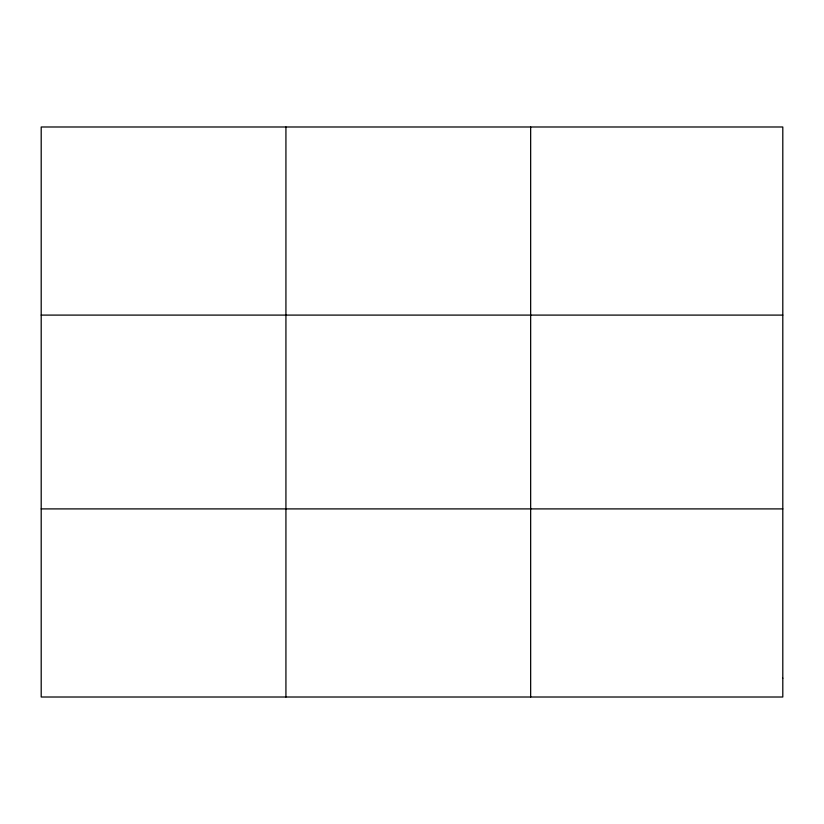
<?xml version="1.0" encoding="UTF-8"?>
<svg xmlns="http://www.w3.org/2000/svg" width="824" height="824" viewBox="0 0 824 824"><rect width="100%" height="100%" fill="white"/><g stroke="black" fill="none" stroke-linecap="round" stroke-linejoin="round"><path stroke-width="1.24" d="M285.928 697.011L285.928 126.989M530.656 697.011L530.656 126.989M41.2 315.098L782.8 315.098M41.2 508.902L782.8 508.902M782.8 678.204L782.8 697.011L41.2 697.011L41.2 126.989L782.8 126.989L782.8 678.204"/></g></svg>
